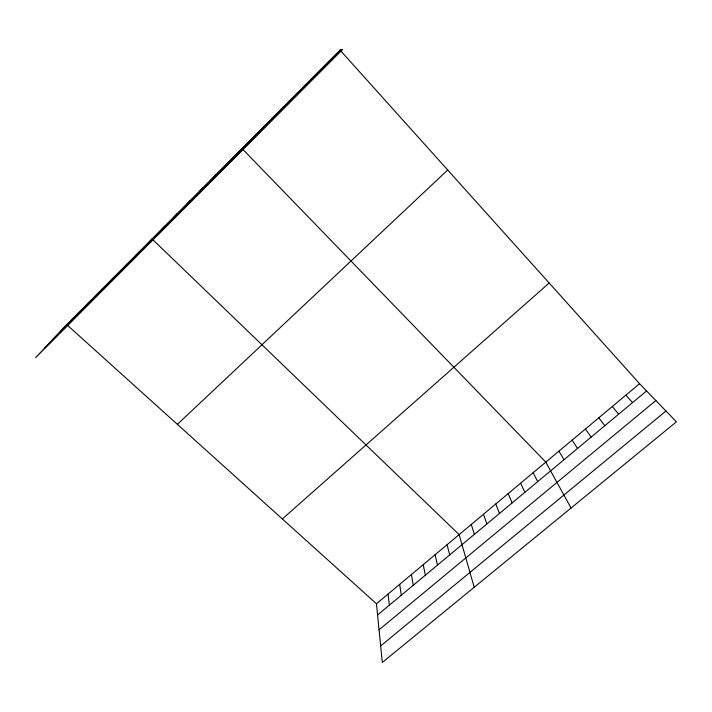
<?xml version="1.0" encoding="UTF-8"?>
<svg xmlns="http://www.w3.org/2000/svg" width="712" height="712" viewBox="0 0 712 712"><rect width="100%" height="100%" fill="white"/><g stroke="black" fill="none" stroke-linecap="round" stroke-linejoin="round"><path stroke-width="1.07" d="M311.224 79.433L311.473 78.827M296.762 93.957L297.358 93.005M282.415 108.366L283.358 107.067M268.193 122.651L269.474 121.013M254.086 136.811L255.706 134.844M231.712 160.787L242.044 148.568L545.801 462.132L571.042 508.03M226.63 164.392L228.881 161.784M213.271 177.804L215.834 174.894M200.019 191.119L202.884 187.906M186.873 204.326L190.024 200.811M173.826 217.427L177.279 213.627M160.876 230.43L164.614 226.336M130.714 262.185L152.056 238.956L459.133 534.614L474.21 587.267M135.289 256.133L139.596 251.47M122.651 268.833L127.225 263.903M110.102 281.436L114.944 276.229M97.651 293.94L102.759 288.467M85.289 306.347L90.664 300.615M66.75 324.645L35.6 357.673L342.525 49.537L340.051 50.116L66.75 324.645L376.452 603.767L382.317 662.463L676.4 421.815L639.581 383.697L340.051 50.116M73.033 318.665L78.667 312.675M60.858 330.884L340.514 50.009M53.035 339.188L341.137 49.867M44.464 348.275L341.813 49.707M177.377 424.343L447.706 170.008M282.335 518.941L549.166 283.002M376.452 603.767L639.581 383.697M377.574 614.981L646.576 390.933M379.051 629.808L655.85 400.536M380.662 645.926L665.969 411.02M625.893 395.142L632.559 402.609M612.302 406.507L618.648 414.197M598.81 417.793L604.835 425.696M585.415 428.998L591.129 437.115M572.119 440.123L577.521 448.444M558.911 451.168L564.02 459.694M533.163 472.697L537.685 481.632M520.614 483.199L524.851 492.312M508.154 493.621L512.106 502.93M495.774 503.971L499.45 513.468M483.475 514.26L486.883 523.934M471.264 524.468L474.406 534.329M447.083 544.698L449.699 554.906M435.112 554.701L437.471 565.097M423.231 564.652L425.331 575.207M411.42 574.522L413.272 585.255M399.681 584.338L401.292 595.232M388.031 594.084L389.393 605.138"/></g></svg>
